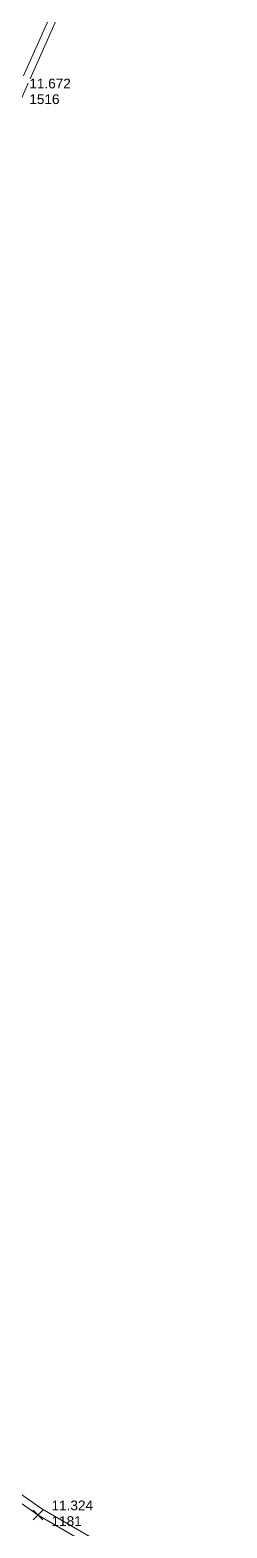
# Model space of a CAD drawing. Header units: metres. Extents: x 1224602 to 1224842, y 7187490 to 7187733.
# Drawn here: x 1224728.54 to 1224732.6, y 7187604.37 to 7187635.15 of the extents above; entities that cross this region are included whole.
import ezdxf

# ---------------------------------------------------------------- set-up
doc = ezdxf.new("R2010")
doc.units = ezdxf.units.M
doc.header["$PDMODE"] = 3
doc.header["$PDSIZE"] = 0.1
doc.linetypes.add('SL_1146', pattern=[2.5, 2.5, 0])
doc.linetypes.add('Socle_Continu', pattern=[2.5, 2.5, 0])
for name, color, linetype, lineweight in [('CLOTU_SCS', 212, 'Socle_Continu', 13), ('SIGTA_SCI', 7, 'Socle_Continu', 13), ('SIGTM_SCI', 1, 'Socle_Continu', 13), ('SIGTO_SCI', 255, 'Socle_Continu', 13)]:
    doc.layers.add(name, color=color, linetype=linetype, lineweight=lineweight)
doc.styles.get("Standard").update_dxf_attribs({"font": 'arial.ttf'})

# ---------------------------------------------------------------- blocks, each defined once
blk = doc.blocks.new('YP_1521')
at = {"layer": 'SIGTO_SCI', "color": 7, "linetype": 'Socle_Continu'}
blk.add_point((0, 0), dxfattribs=at)
at = {"layer": 'SIGTA_SCI', "linetype": 'Socle_Continu'}
blk.add_attdef('ALT', (0.278, 0.099), '', height=0.2, dxfattribs=at)
at = {"layer": 'SIGTA_SCI', "linetype": 'Socle_Continu', "flags": 9}
blk.add_attdef('CALQUE_ALT', (1.69, -1.18), '', height=0.2, dxfattribs=at)
at = {"layer": 'SIGTM_SCI', "linetype": 'Socle_Continu'}
blk.add_attdef('MAT', (0.278, -0.223), '', height=0.2, dxfattribs=at)
at = {"layer": 'SIGTM_SCI', "linetype": 'Socle_Continu', "flags": 9}
blk.add_attdef('CALQUE_MAT', (1.69, -1.501), '', height=0.2, dxfattribs=at)
at = {"layer": 'SIGTO_SCI', "linetype": 'Socle_Continu', "flags": 9}
for tag, p in [('ID', (1.69, 0.105)), ('NATURE', (1.69, -0.216)), ('FAMILLE', (1.69, -0.538)), ('CALQUE', (1.69, -0.859)), ('PCRS', (1.69, -1.823))]:
    blk.add_attdef(tag, p, '', height=0.2, dxfattribs=at)

msp = doc.modelspace()

# ---------------------------------------------------------------- linework, layer by layer
at = {"layer": 'CLOTU_SCS', "linetype": 'SL_1146'}
for points in [[(1224732.462, 7187643.45, 11.677), (1224732.455, 7187643.435, 11.678), (1224730.48, 7187638.869, 11.654), (1224728.251, 7187633.85, 11.672), (1224724.049, 7187624.222, 11.565), (1224723.066, 7187621.957, 11.529)], [(1224732.6, 7187643.391, 11.69), (1224730.617, 7187638.809, 11.654), (1224728.388, 7187633.789, 11.671), (1224724.186, 7187624.162, 11.565), (1224723.209, 7187621.913, 11.529)], [(1224723.066, 7187621.957, 11.529), (1224722.479, 7187620.039, 11.494), (1224722.152, 7187618.186, 11.499), (1224722.033, 7187616.042, 11.463), (1224722.196, 7187614.029, 11.408), (1224722.681, 7187612.241, 11.384), (1224723.413, 7187610.448, 11.339), (1224725.677, 7187607.193, 11.287), (1224727.086, 7187605.769, 11.286), (1224728.708, 7187604.639, 11.324), (1224730.487, 7187603.609, 11.311), (1224730.97, 7187603.463, 11.345)], [(1224723.209, 7187621.913, 11.529), (1224722.625, 7187620.004, 11.495), (1224722.301, 7187618.169, 11.497), (1224722.183, 7187616.044, 11.46), (1224722.345, 7187614.055, 11.42), (1224722.823, 7187612.289, 11.382), (1224723.546, 7187610.52, 11.342), (1224725.792, 7187607.289, 11.291), (1224727.183, 7187605.884, 11.302), (1224728.789, 7187604.766, 11.322), (1224730.562, 7187603.739, 11.321), (1224730.999, 7187603.61, 11.324)]]:
    msp.add_polyline3d(points, dxfattribs=at)

# ---------------------------------------------------------------- block references
at = {"layer": 'SIGTO_SCI', "linetype": 'Socle_Continu'}
for p, values in [((1224728.251, 7187633.85, 11.672), {'ALT': '11.672', 'MAT': '1516'}), ((1224728.708, 7187604.639, 11.324), {'ALT': '11.324', 'MAT': '1181'})]:
    msp.add_blockref('YP_1521', p, dxfattribs=at).add_auto_attribs(values)

doc.saveas('drawing.dxf')
